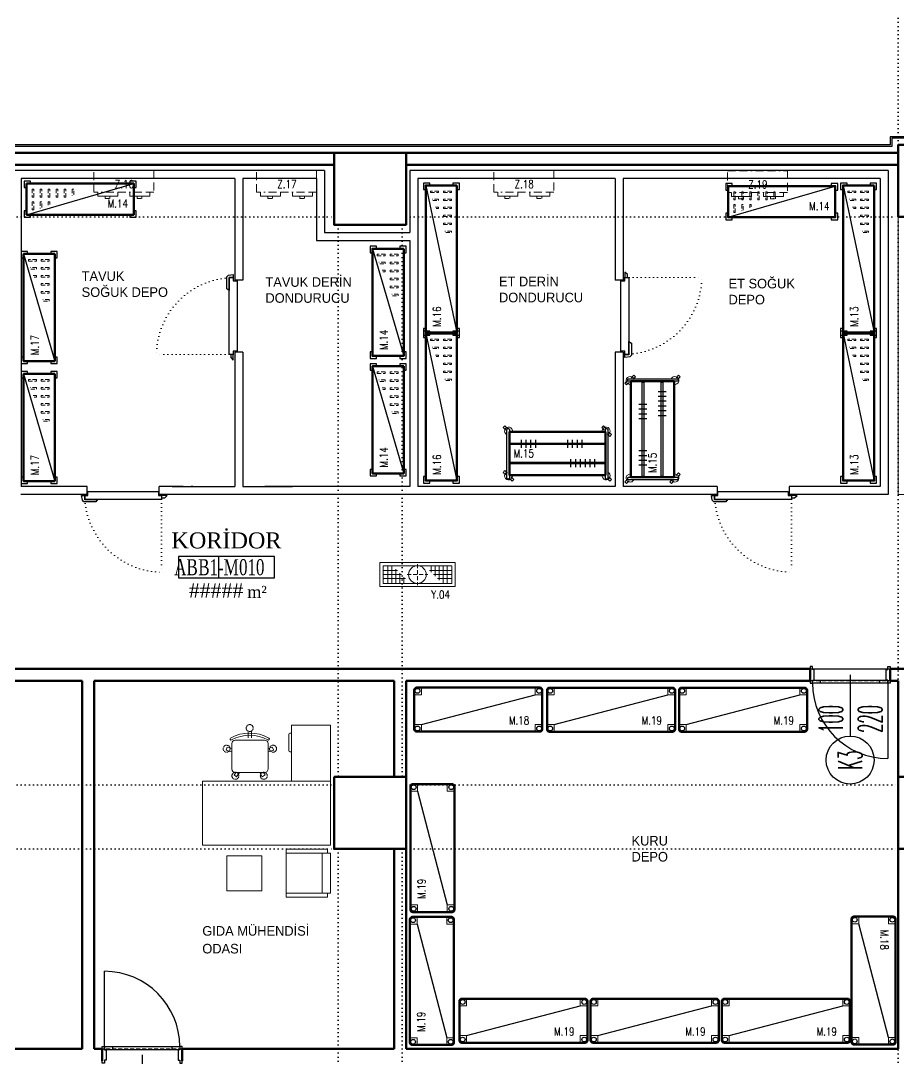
# Model space of a CAD drawing. Extents: x -228812 to 45006, y -308075 to -42938.
# Drawn here: x 32661 to 33758, y -45203 to -43907 of the extents above; entities that cross this region are included whole.
import ezdxf
from ezdxf.enums import TextEntityAlignment as Align

# ---------------------------------------------------------------- set-up
doc = ezdxf.new("R2010")
doc.units = 0
doc.header["$LTSCALE"] = 20
for name, pattern in [('( Hidden )', [0.375, 0.25, -0.125]), ('BORDER', [1.75, 0.5, -0.25, 0.5, -0.25, 0, -0.25]), ('DASHED2', [0.375, 0.25, -0.125]), ('DOT', [0.25, 0, -0.25]), ('HIDDEN', [0.375, 0.25, -0.125])]:
    doc.linetypes.add(name, pattern=pattern)
doc.layers.get('0').update_dxf_attribs({"linetype": 'CONTINUOUS', "lineweight": 15})
doc.layers.get('DEFPOINTS').update_dxf_attribs({"linetype": 'CONTINUOUS'})
for name, color, linetype, lineweight in [('-DWG_ANA', 7, 'CONTINUOUS', 50), ('-DWG_DETAY1', 7, 'CONTINUOUS', 25), ('-DWG_DETAY2', 7, 'CONTINUOUS', 15), ('-dwg_sdepo', 7, 'BORDER', 9), ('DUVAR', 7, 'CONTINUOUS', 60), ('kapi-acilis', 43, 'DOT', 15), ('KOLON', 7, 'CONTINUOUS', 50), ('NO', 7, 'CONTINUOUS', 30), ('PLAN', 253, 'CONTINUOUS', 15), ('s-depo', 140, 'CONTINUOUS', 25), ('tefris', 7, 'CONTINUOUS', 20), ('yerizg-a', 7, 'CONTINUOUS', 15), ('yerizg-b', 7, 'CONTINUOUS', 9)]:
    doc.layers.add(name, color=color, linetype=linetype, lineweight=lineweight)
for name, color, linetype in [('BL-M', 62, 'CONTINUOUS'), ('BL-Y', 144, 'CONTINUOUS'), ('BL-Z', 117, 'CONTINUOUS'), ('KAPILAR', 5, 'CONTINUOUS'), ('KIRIS', 9, 'DOT'), ('ROOM', 7, 'CONTINUOUS'), ('ROOM-T', 7, 'CONTINUOUS'), ('SDNO', 7, 'CONTINUOUS'), ('SIVA', 7, 'CONTINUOUS'), ('YAZI_BLM_1', 7, 'CONTINUOUS'), ('YRNO', 7, 'CONTINUOUS')]:
    doc.layers.add(name, color=color, linetype=linetype)
doc.styles.add('BLM_YAZI', font='stylu.ttf', dxfattribs={"width": 0.8})
doc.styles.add('OLC-200', font='tromans.shx', dxfattribs={"width": 0.5, "height": 0.2})
doc.styles.add('OLC-50', font='romans.shx', dxfattribs={"width": 0.5, "height": 0.15})
doc.styles.add('ROMANS', font='romans.shx', dxfattribs={"width": 0.8})
doc.styles.add('YAZI', font='times.ttf')

# ---------------------------------------------------------------- blocks, each defined once
blk = doc.blocks.new('jd-tnk')
at = {"layer": 'YAZI_BLM_1', "style": 'BLM_YAZI'}
for s, p in [('KURU', (0, 20)), ('DEPO', (0, 0))]:
    blk.add_text(s, height=12, dxfattribs=at).set_placement(p)
blk = doc.blocks.new('ROOMNAME')
at = {"color": 0}
blk.add_line((0, 13.5), (0, -13.5), dxfattribs=at)
blk.add_lwpolyline([(-50, 13.5), (-50, -13.5), (70, -13.5), (70, 13.5)], close=True, dxfattribs=at)
at = {"color": 0, "insert": (36, -30.8), "char_height": 15, "width": 39.826, "attachment_point": 4, "style": 'YAZI'}
blk.add_mtext('m²', dxfattribs=at)
at = {"color": 0, "style": 'YAZI'}
for tag, p in [('KOD', (-25, 0)), ('NO', (35, 0))]:
    blk.add_attdef(tag, text='', height=20, dxfattribs=at).set_placement(p, align=Align.MIDDLE_CENTER)
blk.add_attdef('ALAN', text='', height=18, dxfattribs=at).set_placement((31, -29), align=Align.MIDDLE_RIGHT)
at = {"color": 0, "style": 'YAZI', "flags": 1}
for tag, p in [('ALANIHALE', (10, -51.3)), ('CEVRE', (8.8, -70.9))]:
    blk.add_attdef(tag, text='', height=15, dxfattribs=at).set_placement(p, align=Align.MIDDLE_CENTER)
at = {"color": 0, "style": 'OLC-200', "width": 0.5, "flags": 1}
for tag, p in [('DOS', (-43.9, -102.9)), ('SUP', (-12.3, -102.9)), ('DUV', (15.1, -102.9)), ('TAV', (42.4, -102.9)), ('KTIP1', (-43.9, -131.5)), ('KTIP2', (6.1, -131.5)), ('KTIP3', (56.1, -131.5)), ('KTIP1S', (-43.9, -160.1)), ('KTIP2S', (6.1, -160.1)), ('KTIP3S', (56.1, -160.1)), ('PTIP1', (-43.9, -188.6)), ('PTIP2', (6.1, -188.6)), ('PTIP3', (56.1, -188.6)), ('PTIP1S', (-43.9, -217.2)), ('PTIP2S', (6.1, -217.2)), ('PTIP3S', (56.1, -217.2)), ('KISI', (-43.9, -245.8)), ('KW', (6.1, -245.8)), ('ISI', (56.1, -245.8))]:
    blk.add_attdef(tag, p, '', height=15, dxfattribs=at)
at = {"layer": 'ROOM-T', "color": 9, "style": 'YAZI'}
blk.add_attdef('MAHALADI', text='', height=20, dxfattribs=at).set_placement((10, 33.5), align=Align.MIDDLE_CENTER)
blk = doc.blocks.new('*U657')
at = {"color": 0}
for p, q in [((-97, 18), (-97, 112)), ((-87, 18), (-87, 14)), ((-13, 18), (-13, 14)), ((-50, 7.5), (-50, 7.5))]:
    blk.add_line(p, q, dxfattribs=at)
at = {"color": 0, "linetype": 'DOT', "ltscale": 20}
blk.add_line((0, 0), (-100, 0), dxfattribs=at)
at = {"color": 16}
blk.add_lwpolyline([(-50, 7.5), (-50, 84)], dxfattribs=at)
at = {"color": 0, "lineweight": -3}
for points in [[(-100, 15), (-100, 18), (-97, 18), (-97, 14), (-95, 14), (-95, 1), (-97, 1), (-97, -3), (-100, -3), (-100, 0)], [(0, 15), (0, 18), (-3, 18), (-3, 14), (-5, 14), (-5, 1), (-3, 1), (-3, -3), (0, -3), (0, 0)]]:
    blk.add_lwpolyline(points, dxfattribs=at)
at = {"color": 0}
blk.add_lwpolyline([(-3, 18), (-3, 14), (-97, 14), (-97, 18)], close=True, dxfattribs=at)
at = {"color": 16}
blk.add_circle((-50, 114), 30, dxfattribs=at)
at = {"color": 0}
blk.add_arc((-97, 18), 94, 0, 90, dxfattribs=at)
at = {"color": 16, "style": 'OLC-50', "width": 0.45}
blk.add_attdef('POZ', text='', height=30, rotation=270, dxfattribs=at).set_placement((-50, 114), align=Align.MIDDLE_CENTER)
blk.add_attdef('YUK', text='', height=30, rotation=270, dxfattribs=at).set_placement((-60, 80), align=Align.TOP_LEFT)
blk.add_attdef('GEN', text='', height=30, rotation=270, dxfattribs=at).set_placement((-50, 80), align=Align.BOTTOM_LEFT)
at = {"style": 'OLC-50', "width": 0.5, "flags": 1}
for tag, p in [('KABLOK', (-158.3, -83.8)), ('KAMAHKOD', (-53.9, -83.8)), ('KAMAHNO', (-165.2, -120.6)), ('KAMAHAD', (-49.6, -120)), ('DUVKA', (-158.6, -156)), ('KARENK', (-52.6, -154.8)), ('KATIP', (-158.1, -194)), ('KASAMAL', (-53.9, -189.6)), ('KAMAL', (-158.7, -233)), ('KASARENK', (-53.5, -229)), ('MENFEZ', (-160, -268.9)), ('YANGIN', (-54.2, -266.9)), ('ACILYON', (-162.7, -303.5)), ('CEKIT', (-56.3, -303.2)), ('CARPTEK', (-165, -337.4)), ('FOTOSEL', (-56.8, -337.1)), ('PBAR', (-163.2, -371.1)), ('KONTROL', (-57, -371.1))]:
    blk.add_attdef(tag, p, '', height=30, dxfattribs=at)
blk = doc.blocks.new('*U661')
at = {"color": 0}
for p, q in [((-97, 18), (-97, 112)), ((-87, 18), (-87, 14)), ((-13, 18), (-13, 14)), ((-50, 7.5), (-50, 7.5))]:
    blk.add_line(p, q, dxfattribs=at)
at = {"color": 0, "linetype": 'DOT', "ltscale": 20}
blk.add_line((0, 0), (-100, 0), dxfattribs=at)
at = {"color": 0, "lineweight": -3}
for points in [[(-100, 15), (-100, 18), (-97, 18), (-97, 14), (-95, 14), (-95, 1), (-97, 1), (-97, -3), (-100, -3), (-100, 0)], [(0, 15), (0, 18), (-3, 18), (-3, 14), (-5, 14), (-5, 1), (-3, 1), (-3, -3), (0, -3), (0, 0)]]:
    blk.add_lwpolyline(points, dxfattribs=at)
at = {"color": 0}
blk.add_lwpolyline([(-3, 18), (-3, 14), (-97, 14), (-97, 18)], close=True, dxfattribs=at)
at = {"color": 16}
blk.add_lwpolyline([(-50, 7.5), (-50, -69)], dxfattribs=at)
blk.add_circle((-50, -99), 30, dxfattribs=at)
at = {"color": 0}
blk.add_arc((-97, 18), 94, 0, 90, dxfattribs=at)
at = {"color": 16, "style": 'OLC-50', "width": 0.45}
blk.add_attdef('GEN', text='', height=30, rotation=90, dxfattribs=at).set_placement((-50, -65), align=Align.BOTTOM_LEFT)
blk.add_attdef('YUK', text='', height=30, rotation=90, dxfattribs=at).set_placement((-40, -65), align=Align.TOP_LEFT)
at = {"style": 'OLC-50', "width": 0.5, "flags": 1}
for tag, p in [('KABLOK', (-158.3, -83.8)), ('KAMAHKOD', (-53.9, -83.8)), ('KAMAHNO', (-165.2, -120.6)), ('KAMAHAD', (-49.6, -120)), ('DUVKA', (-158.6, -156)), ('KARENK', (-52.6, -154.8)), ('KATIP', (-158.1, -194)), ('KASAMAL', (-53.9, -189.6)), ('KAMAL', (-158.7, -233)), ('KASARENK', (-53.5, -229)), ('MENFEZ', (-160, -268.9)), ('YANGIN', (-54.2, -266.9)), ('ACILYON', (-162.7, -303.5)), ('CEKIT', (-56.3, -303.2)), ('CARPTEK', (-165, -337.4)), ('FOTOSEL', (-56.8, -337.1)), ('PBAR', (-163.2, -371.1)), ('KONTROL', (-57, -371.1))]:
    blk.add_attdef(tag, p, '', height=30, dxfattribs=at)
at = {"color": 16, "style": 'OLC-50', "width": 0.45}
blk.add_attdef('POZ', text='', height=30, rotation=90, dxfattribs=at).set_placement((-50, -99), align=Align.MIDDLE_CENTER)
blk = doc.blocks.new('KOLON90')
at = {"layer": 'KOLON', "color": 4}
blk.add_lwpolyline([(-45, 45), (45, 45), (45, -45), (-45, -45)], close=True, dxfattribs=at)
blk = doc.blocks.new('KOLTUK')
at = {"color": 0, "linetype": 'ByBlock', "extrusion": (0.003782, 0.00162, 0.999992)}
for p, q in [((-51.6, 30), (-51.6, 25)), ((0, 30), (-51.6, 30)), ((0, 30), (0, -30)), ((-51.6, 25), (-55.5, 25)), ((-55.5, 25), (-55.5, 0)), ((0, 25), (-51.6, 25)), ((-45, 0), (-45, 25)), ((-55.5, -25), (-55.5, 0)), ((-45, 0), (-45, -25)), ((-51.6, -25), (-55.5, -25)), ((-51.6, -30), (-51.6, -25)), ((0, -25), (-51.6, -25)), ((0, -30), (-51.6, -30))]:
    blk.add_line(p, q, dxfattribs=at)
blk = doc.blocks.new('KOLTUK-OFIS')
at = {"color": 0, "linetype": 'Continuous'}
for p, q in [((14.8, -10.2), (-14.4, -10.2)), ((-17.9, -13.7), (-17.9, -39.1)), ((18.3, -39.1), (18.3, -13.7)), ((-14.4, -42.6), (14.8, -42.6))]:
    blk.add_line(p, q, dxfattribs=at)
for points in [[(-15.5, -7.8), (-13.1, -5.9)], [(-13.6, -10.2), (-15.5, -7.8)], [(-10.1, -10.2), (-13.1, -5.9)], [(10, -10.2), (12.6, -5.9)], [(12.6, -5.9), (15.5, -7.8)], [(13.9, -10.2), (15.5, -7.8)], [(-18.3, -30.7), (-23.6, -32.6)], [(18.3, -30.7), (24.1, -32.6)], [(-22.6, -35.4), (-23.6, -32.6)], [(-17.9, -34.1), (-22.6, -35.4)], [(18.3, -34.3), (22.6, -35.4)], [(24.1, -32.6), (22.6, -35.4)], [(-1.7, -45), (-1.7, -50.7)], [(1.7, -45), (1.7, -50.7)]]:
    blk.add_lwpolyline(points, dxfattribs=at)
blk.add_lwpolyline([(18.1, -42.7, -0.263158), (-18.1, -42.7, 1), (-19.1, -44.6, 0.263158), (19.1, -44.6, 1), (18.1, -42.7)], format="xyb", dxfattribs=at)
at = {"color": 0, "linetype": 'HIDDEN', "ltscale": 0.2}
for centre in [(-14.3, -6.9), (14.1, -6.9), (-23.1, -34), (23.3, -34), (0, -54.6)]:
    blk.add_circle(centre, 3.5, dxfattribs=at)
at = {"color": 0, "linetype": 'Continuous'}
for centre, start, end in [((-14.4, -13.7), 89.999, 179.999), ((14.8, -13.7), 359.999, 89.999), ((-14.4, -39.1), 179.999, 269.999), ((14.8, -39.1), 269.999, 359.999)]:
    blk.add_arc(centre, 3.5, start, end, dxfattribs=at)
blk = doc.blocks.new('DOKTORMASASI02')
at = {"color": 0}
for p, q in [((0, -20), (49, -20)), ((0, -90), (0, -20)), ((49, -90), (49, -20)), ((49, -29.7), (50.8, -29.7)), ((52.3, -31.2), (52.3, -51.6)), ((50.8, -53.1), (49, -53.1)), ((160, -90), (0, -90)), ((0, -90), (0, -170)), ((160, -170), (160, -90)), ((0, -170), (160, -170)), ((129.8, -183), (85.8, -183)), ((85.8, -183), (85.8, -227)), ((129.8, -227), (129.8, -183)), ((85.8, -227), (129.8, -227))]:
    blk.add_line(p, q, dxfattribs=at)
for centre, start, end in [((50.8, -31.2), 0, 90), ((50.8, -51.6), 270, 0)]:
    blk.add_arc(centre, 1.5, start, end, dxfattribs=at)
at = {"color": 0, "xscale": 1.25, "yscale": 1.25, "zscale": 1.25, "rotation": 180}
blk.add_blockref('KOLTUK-OFIS', (101.1, -91.8), dxfattribs=at)
at = {"color": 0}
blk.add_blockref('KOLTUK', (55.5, -205), dxfattribs=at)
blk = doc.blocks.new('Y-SIFON')
at = {"layer": 'yerizg-a', "color": 0, "linetype": 'Continuous'}
blk.add_circle((0, 0), 11, dxfattribs=at)
at = {"layer": 'yerizg-b', "color": 0, "linetype": 'DASHED2'}
for points in [[(0, 13), (0, -13)], [(-13, 0), (13, 0)]]:
    blk.add_lwpolyline(points, dxfattribs=at)
blk = doc.blocks.new('1BS-SYK39A')
at = {"layer": 'yerizg-a', "color": 0}
blk.add_lwpolyline([(0, 0), (94, 0), (94, -30), (0, -30)], close=True, dxfattribs=at)
at = {"layer": 'yerizg-b', "color": 0}
for p, q in [((4, -10), (22, -10)), ((10, -26), (10, -4)), ((15, -4), (15, -26)), ((20, -26), (20, -8)), ((90, -10), (62, -10)), ((64, -4), (64, -12)), ((69, -4), (69, -17)), ((74, -4), (74, -22)), ((79, -26), (79, -4)), ((84, -4), (84, -26)), ((4, -15), (27, -15)), ((4, -20), (32, -20)), ((25, -26), (25, -13)), ((30, -26), (30, -18)), ((90, -15), (67, -15)), ((90, -20), (72, -20))]:
    blk.add_line(p, q, dxfattribs=at)
blk.add_lwpolyline([(4, -4), (90, -4), (90, -26), (4, -26)], close=True, dxfattribs=at)
at = {"layer": 'PLAN', "color": 0, "linetype": 'Continuous'}
blk.add_blockref('Y-SIFON', (47, -15), dxfattribs=at)
at = {"layer": 'YRNO', "linetype": 'Continuous', "style": 'ROMANS', "width": 0.8}
blk.add_attdef('YRNO', text='', height=10, dxfattribs=at).set_placement((76, -40), align=Align.MIDDLE)
blk = doc.blocks.new('IDD166')
at = {"layer": '-DWG_ANA', "color": 0}
blk.add_lwpolyline([(3, 0), (157, 0, -0.414214), (160, -3), (160, -52, -0.414214), (157, -55), (3, -55, -0.414214), (0, -52), (0, -3, -0.414214)], format="xyb", close=True, dxfattribs=at)
at = {"layer": '-DWG_DETAY1', "color": 0}
blk.add_lwpolyline([(9, -46), (151, -9)], dxfattribs=at)
for centre in [(4, -4), (156, -4), (4, -51), (156, -51)]:
    blk.add_circle(centre, 3, dxfattribs=at)
at = {"layer": '-DWG_DETAY2', "color": 0, "linetype": 'Continuous'}
for points in [[(0, -9), (9, -9), (9, 0)], [(151, 0), (151, -9), (160, -9)], [(0, -46), (9, -46), (9, -55)], [(160, -46), (151, -46), (151, -55)]]:
    blk.add_lwpolyline(points, dxfattribs=at)
at = {"layer": 'NO', "linetype": 'Continuous', "style": 'ROMANS', "width": 0.8}
blk.add_attdef('NO', text='', height=10, dxfattribs=at).set_placement((131, -41), align=Align.MIDDLE)
blk = doc.blocks.new('IDD166-K')
at = {"layer": '-DWG_ANA', "color": 0}
blk.add_lwpolyline([(3, 0), (157, 0, -0.414214), (160, -3), (160, -52, -0.414214), (157, -55), (3, -55, -0.414214), (0, -52), (0, -3, -0.414214)], format="xyb", close=True, dxfattribs=at)
at = {"layer": '-DWG_DETAY1', "color": 0}
blk.add_lwpolyline([(9, -46), (151, -9)], dxfattribs=at)
for centre in [(4, -4), (156, -4), (4, -51), (156, -51)]:
    blk.add_circle(centre, 3, dxfattribs=at)
at = {"layer": '-DWG_DETAY2', "color": 0, "linetype": 'Continuous'}
for points in [[(0, -9), (9, -9), (9, 0)], [(151, 0), (151, -9), (160, -9)], [(0, -46), (9, -46), (9, -55)], [(160, -46), (151, -46), (151, -55)]]:
    blk.add_lwpolyline(points, dxfattribs=at)
at = {"layer": 'NO', "linetype": 'Continuous', "style": 'ROMANS', "width": 0.8}
blk.add_attdef('NO', text='', height=10, dxfattribs=at).set_placement((131, -41), align=Align.MIDDLE)
blk = doc.blocks.new('jd-tse')
at = {"layer": 'YAZI_BLM_1', "style": 'BLM_YAZI'}
for s, p in [('ET SOĞUK', (0, 20)), ('DEPO', (0, 0))]:
    blk.add_text(s, height=12, dxfattribs=at).set_placement(p)
blk = doc.blocks.new('jd-tde')
at = {"layer": 'YAZI_BLM_1', "style": 'BLM_YAZI'}
for s, p in [('ET DERİN', (0, 20)), ('DONDURUCU', (0, 0))]:
    blk.add_text(s, height=12, dxfattribs=at).set_placement(p)
blk = doc.blocks.new('jd-tdt')
at = {"layer": 'YAZI_BLM_1', "style": 'BLM_YAZI'}
for s, p in [('TAVUK DERİN', (0, 20)), ('DONDURUCU', (0, 0))]:
    blk.add_text(s, height=12, dxfattribs=at).set_placement(p)
blk = doc.blocks.new('jd-tst')
at = {"layer": 'YAZI_BLM_1', "style": 'BLM_YAZI'}
for s, p in [('TAVUK', (0, 20)), ('SOĞUK DEPO', (0, 0))]:
    blk.add_text(s, height=12, dxfattribs=at).set_placement(p)
blk = doc.blocks.new('INP194')
at = {"layer": '-DWG_ANA', "color": 0}
blk.add_lwpolyline([(3, -3), (187, -3), (187, -42), (3, -42)], close=True, dxfattribs=at)
at = {"layer": '-DWG_DETAY1', "color": 0}
for points in [[(3, -3), (8, -3), (8, 0), (0, 0), (0, -8), (3, -8)], [(187, -3), (187, -8), (190, -8), (190, 0), (182, 0), (182, -3)], [(3, -42), (3, -37), (0, -37), (0, -45), (8, -45), (8, -42)], [(187, -42), (182, -42), (182, -45), (190, -45), (190, -37), (187, -37)]]:
    blk.add_lwpolyline(points, close=True, dxfattribs=at)
blk.add_lwpolyline([(3, -42), (187, -3)], dxfattribs=at)
at = {"layer": '-DWG_DETAY2', "color": 0, "linetype": 'HIDDEN'}
for points in [[(10, -10), (10, -20), (12, -20), (12, -10)], [(20, -10), (20, -20), (22, -20), (22, -10)], [(30, -10), (30, -20), (32, -20), (32, -10)], [(40, -10), (40, -20), (42, -20), (42, -10)], [(50, -10), (50, -20), (52, -20), (52, -10)], [(10, -26), (10, -36), (12, -36), (12, -26)]]:
    blk.add_lwpolyline(points, close=True, dxfattribs=at)
for points in [[(62, -17), (62, -10), (60, -10), (60, -18)], [(22, -33), (22, -26), (20, -26), (20, -34)], [(32, -29), (32, -26), (30, -26), (30, -30)]]:
    blk.add_lwpolyline(points, dxfattribs=at)
at = {"layer": 'NO', "linetype": 'Continuous', "style": 'ROMANS', "width": 0.8}
blk.add_attdef('NO', text='', height=10, dxfattribs=at).set_placement((167, -28), align=Align.MIDDLE)
blk = doc.blocks.new('INP144')
at = {"layer": '-DWG_ANA', "color": 0}
blk.add_lwpolyline([(3, -3), (137, -3), (137, -42), (3, -42)], close=True, dxfattribs=at)
at = {"layer": '-DWG_DETAY1', "color": 0}
for points in [[(3, -3), (8, -3), (8, 0), (0, 0), (0, -8), (3, -8)], [(137, -3), (137, -8), (140, -8), (140, 0), (132, 0), (132, -3)], [(3, -42), (3, -37), (0, -37), (0, -45), (8, -45), (8, -42)], [(137, -42), (132, -42), (132, -45), (140, -45), (140, -37), (137, -37)]]:
    blk.add_lwpolyline(points, close=True, dxfattribs=at)
blk.add_lwpolyline([(3, -42), (137, -3)], dxfattribs=at)
at = {"layer": '-DWG_DETAY2', "color": 0, "linetype": 'HIDDEN'}
for points in [[(10, -10), (10, -20), (12, -20), (12, -10)], [(20, -10), (20, -20), (22, -20), (22, -10)], [(30, -10), (30, -20), (32, -20), (32, -10)], [(40, -10), (40, -20), (42, -20), (42, -10)], [(50, -10), (50, -20), (52, -20), (52, -10)], [(10, -26), (10, -36), (12, -36), (12, -26)]]:
    blk.add_lwpolyline(points, close=True, dxfattribs=at)
for points in [[(62, -17), (62, -10), (60, -10), (60, -18)], [(22, -33), (22, -26), (20, -26), (20, -34)], [(32, -29), (32, -26), (30, -26), (30, -30)]]:
    blk.add_lwpolyline(points, dxfattribs=at)
at = {"layer": 'NO', "linetype": 'Continuous', "style": 'ROMANS', "width": 0.8}
blk.add_attdef('NO', text='', height=10, dxfattribs=at).set_placement((117, -28), align=Align.MIDDLE)
blk = doc.blocks.new('AEA100')
at = {"layer": '-DWG_ANA', "color": 0, "linetype": 'Continuous'}
blk.add_lwpolyline([(0, 0), (120, 0), (120, -54), (0, -54)], close=True, dxfattribs=at)
at = {"layer": '-DWG_DETAY1', "color": 0}
for points in [[(-3, -57), (-3, 4, -0.414214), (-2, 5), (-1, 5, -0.414214), (0, 4), (0, -57, -0.414214), (-1, -58), (-2, -58, -0.414214)], [(120, -57), (120, 4, -0.414214), (121, 5), (122, 5, -0.414214), (123, 4), (123, -57, -0.414214), (122, -58), (121, -58, -0.414214)]]:
    blk.add_lwpolyline(points, format="xyb", close=True, dxfattribs=at)
for points in [[(13, -10), (13, -20)], [(19, -10), (19, -20)], [(25, -10), (25, -20)], [(31, -10), (31, -20)], [(37, -10), (37, -20)], [(43, -10), (43, -20)], [(29, -34), (29, -44)], [(35, -34), (35, -44)], [(41, -34), (41, -44)], [(47, -34), (47, -44)], [(87, -34), (87, -44)], [(93, -34), (93, -44)], [(99, -34), (99, -44)], [(105, -34), (105, -44)]]:
    blk.add_lwpolyline(points, dxfattribs=at)
for points in [[(1, -14), (119, -14), (119, -16), (1, -16)], [(1, -38), (119, -38), (119, -40), (1, -40)]]:
    blk.add_lwpolyline(points, close=True, dxfattribs=at)
at = {"layer": '-DWG_DETAY2', "color": 0, "linetype": 'HIDDEN'}
for points in [[(-4.4, 2.4), (-7.5, 5.5), (-5.4, 7.6), (-2.2, 4.5)], [(117.6, 2.4), (114.5, 5.5), (116.6, 7.6), (119.8, 4.5)], [(122.4, -2.4), (125.5, -5.5), (127.6, -3.4), (124.5, -0.2)], [(-4.4, -53.6), (-7.5, -50.5), (-5.4, -48.4), (-2.2, -51.5)], [(-0.6, -58.4), (2.5, -61.5), (4.6, -59.4), (1.5, -56.2)], [(122.4, -58.4), (125.5, -61.5), (127.6, -59.4), (124.5, -56.2)]]:
    blk.add_lwpolyline(points, dxfattribs=at)
at = {"layer": '-DWG_DETAY2', "color": 0}
for centre, start, end in [((-1, 1), 348.463, 246.4218), ((121, 1), 293.5782, 191.537), ((-1, -55), 113.5782, 11.537), ((121, -55), 168.463, 66.4218)]:
    blk.add_arc(centre, 5, start, end, dxfattribs=at)
at = {"layer": 'NO', "linetype": 'Continuous', "style": 'ROMANS', "width": 0.8}
blk.add_attdef('NO', text='', height=10, dxfattribs=at).set_placement((102, -27), align=Align.MIDDLE)
blk = doc.blocks.new('INP194-K')
at = {"layer": '-DWG_ANA', "color": 0}
blk.add_lwpolyline([(3, -3), (187, -3), (187, -42), (3, -42)], close=True, dxfattribs=at)
at = {"layer": '-DWG_DETAY1', "color": 0}
for points in [[(3, -3), (8, -3), (8, 0), (0, 0), (0, -8), (3, -8)], [(187, -3), (187, -8), (190, -8), (190, 0), (182, 0), (182, -3)], [(3, -42), (3, -37), (0, -37), (0, -45), (8, -45), (8, -42)], [(187, -42), (182, -42), (182, -45), (190, -45), (190, -37), (187, -37)]]:
    blk.add_lwpolyline(points, close=True, dxfattribs=at)
blk.add_lwpolyline([(3, -42), (187, -3)], dxfattribs=at)
at = {"layer": '-DWG_DETAY2', "color": 0, "linetype": 'HIDDEN'}
for points in [[(10, -10), (10, -20), (12, -20), (12, -10)], [(20, -10), (20, -20), (22, -20), (22, -10)], [(30, -10), (30, -20), (32, -20), (32, -10)], [(40, -10), (40, -20), (42, -20), (42, -10)], [(50, -10), (50, -20), (52, -20), (52, -10)], [(10, -26), (10, -36), (12, -36), (12, -26)]]:
    blk.add_lwpolyline(points, close=True, dxfattribs=at)
for points in [[(62, -17), (62, -10), (60, -10), (60, -18)], [(22, -33), (22, -26), (20, -26), (20, -34)], [(32, -29), (32, -26), (30, -26), (30, -30)]]:
    blk.add_lwpolyline(points, dxfattribs=at)
at = {"layer": 'NO', "linetype": 'Continuous', "style": 'ROMANS', "width": 0.8}
blk.add_attdef('NO', text='', height=10, dxfattribs=at).set_placement((167, -28), align=Align.MIDDLE)
blk = doc.blocks.new('INP144-K')
at = {"layer": '-DWG_ANA', "color": 0}
blk.add_lwpolyline([(3, -3), (137, -3), (137, -42), (3, -42)], close=True, dxfattribs=at)
at = {"layer": '-DWG_DETAY1', "color": 0}
for points in [[(3, -3), (8, -3), (8, 0), (0, 0), (0, -8), (3, -8)], [(137, -3), (137, -8), (140, -8), (140, 0), (132, 0), (132, -3)], [(3, -42), (3, -37), (0, -37), (0, -45), (8, -45), (8, -42)], [(137, -42), (132, -42), (132, -45), (140, -45), (140, -37), (137, -37)]]:
    blk.add_lwpolyline(points, close=True, dxfattribs=at)
blk.add_lwpolyline([(3, -42), (137, -3)], dxfattribs=at)
at = {"layer": '-DWG_DETAY2', "color": 0, "linetype": 'HIDDEN'}
for points in [[(10, -10), (10, -20), (12, -20), (12, -10)], [(20, -10), (20, -20), (22, -20), (22, -10)], [(30, -10), (30, -20), (32, -20), (32, -10)], [(40, -10), (40, -20), (42, -20), (42, -10)], [(50, -10), (50, -20), (52, -20), (52, -10)], [(10, -26), (10, -36), (12, -36), (12, -26)]]:
    blk.add_lwpolyline(points, close=True, dxfattribs=at)
for points in [[(62, -17), (62, -10), (60, -10), (60, -18)], [(22, -33), (22, -26), (20, -26), (20, -34)], [(32, -29), (32, -26), (30, -26), (30, -30)]]:
    blk.add_lwpolyline(points, dxfattribs=at)
at = {"layer": 'NO', "linetype": 'Continuous', "style": 'ROMANS', "width": 0.8}
blk.add_attdef('NO', text='', height=10, dxfattribs=at).set_placement((117, -28), align=Align.MIDDLE)
blk = doc.blocks.new('J-KS09l')
at = {"layer": 'kapi-acilis', "linetype": 'DOT'}
blk.add_lwpolyline([(-3, 11), (-3, 107)], dxfattribs=at)
blk.add_arc((-4.2, 9.8), 97.2, 0.6814, 89.3186, dxfattribs=at)
at = {"layer": 's-depo', "linetype": 'Continuous'}
for points in [[(-3, 14), (-7, 14), (-10, 11), (-3, 11)], [(1, 11), (-3, 11), (-3, 16), (93, 16), (93, 11), (89, 11), (89, 6), (1, 6), (1, 11)], [(77, 16), (79, 19), (94, 19), (96, 17), (97, 11), (93, 11), (93, 16)]]:
    blk.add_lwpolyline(points, close=True, dxfattribs=at)
blk = doc.blocks.new('1br-pc1nh')
at = {"layer": '-dwg_sdepo', "color": 0, "lineweight": 0}
blk.add_lwpolyline([(75, -27), (0, -27), (0, 0), (75, 0)], close=True, dxfattribs=at)
for points in [[(5, -27), (5, -32), (30, -32), (30, -27)], [(22.9, -32), (12.9, -32)], [(45, -27), (45, -32), (70, -32), (70, -27)]]:
    blk.add_lwpolyline(points, dxfattribs=at)
at = {"layer": '-dwg_sdepo', "color": 0, "linetype": 'DASHED2'}
for points in [[(14, -32), (14, -35), (20, -35), (20, -32)], [(54, -32), (54, -35), (60, -35), (60, -32)]]:
    blk.add_lwpolyline(points, close=True, dxfattribs=at)
at = {"layer": 'SDNO', "linetype": 'Continuous', "style": 'ROMANS', "width": 0.8}
blk.add_attdef('SDNO', text='', height=10, dxfattribs=at).set_placement((38, -17), align=Align.MIDDLE)
blk = doc.blocks.new('1br-pc1dh')
at = {"layer": '-dwg_sdepo', "color": 0, "lineweight": 0}
blk.add_lwpolyline([(75, -27), (0, -27), (0, 0), (75, 0)], close=True, dxfattribs=at)
for points in [[(5, -27), (5, -32), (30, -32), (30, -27)], [(22.9, -32), (12.9, -32)], [(45, -27), (45, -32), (70, -32), (70, -27)]]:
    blk.add_lwpolyline(points, dxfattribs=at)
at = {"layer": '-dwg_sdepo', "color": 0, "linetype": 'DASHED2'}
for points in [[(14, -32), (14, -35), (20, -35), (20, -32)], [(54, -32), (54, -35), (60, -35), (60, -32)]]:
    blk.add_lwpolyline(points, close=True, dxfattribs=at)
at = {"layer": 'SDNO', "linetype": 'Continuous', "style": 'ROMANS', "width": 0.8}
blk.add_attdef('SDNO', text='', height=10, dxfattribs=at).set_placement((38, -17), align=Align.MIDDLE)

msp = doc.modelspace()

# ---------------------------------------------------------------- linework, layer by layer
at = {"linetype": 'Continuous'}
for p, q in [((33757.865, -44151.5), (33757.865, -44498.579)), ((33757.865, -44483.579), (33757.874, -44483.579)), ((33757.865, -44498.579), (33787.673, -44498.579))]:
    msp.add_line(p, q, dxfattribs=at)
at = {"layer": 'DEFPOINTS', "color": 7, "linetype": '( Hidden )'}
for p, q in [((33757.874, -44071.5), (31757.874, -44071.5)), ((31757.874, -44071.5), (33757.874, -44071.5)), ((33847.865, -44061.5), (33757.874, -44061.5)), ((33757.874, -44061.5), (33757.874, -44071.5)), ((33757.874, -44071.5), (33757.874, -44061.5)), ((33757.874, -44061.5), (34652.874, -44061.5))]:
    msp.add_line(p, q, dxfattribs=at)
at = {"layer": 'DEFPOINTS', "linetype": 'Continuous'}
msp.add_line((32007.874, -44716.5), (34117.874, -44716.5), dxfattribs=at)
at = {"layer": 'DEFPOINTS', "linetype": '( Hidden )'}
for points in [[(32737.874, -44731.5), (32387.874, -44731.5), (32387.874, -44851.5), (32462.874, -44851.5), (32462.874, -44941.5), (32387.874, -44941.5), (32387.874, -45191.5), (32487.874, -45191.5), (32737.874, -45191.5)], [(33127.874, -44941.5), (33052.874, -44941.5), (33052.874, -44851.5), (33127.874, -44851.5), (33127.874, -44731.5), (32752.874, -44731.5), (32752.874, -45191.5), (33127.874, -45191.5)], [(33757.883, -44941.5), (33757.865, -44941.5), (33757.865, -44851.5), (33757.874, -44731.5), (33142.874, -44731.5), (33142.874, -44851.5), (33142.874, -44941.5), (33142.874, -45191.5), (33757.874, -45191.5)]]:
    msp.add_lwpolyline(points, close=True, dxfattribs=at)
at = {"layer": 'DUVAR', "color": 2}
for p, q in [((33052.874, -44071.5), (32462.874, -44071.5)), ((33757.874, -44071.5), (33142.874, -44071.5)), ((33052.874, -44086.5), (32462.874, -44086.5)), ((33757.874, -44086.5), (33142.874, -44086.5)), ((33647.874, -44716.5), (32363.464, -44716.5)), ((33647.874, -44716.5), (33647.874, -44731.5)), ((34007.874, -44716.5), (33747.874, -44716.5)), ((33747.874, -44716.5), (33747.874, -44731.5)), ((32737.874, -44731.5), (32387.874, -44731.5)), ((32737.874, -44731.5), (32737.874, -45191.5)), ((33127.874, -44731.5), (32752.874, -44731.5)), ((32752.874, -44731.5), (32752.874, -45191.5)), ((33127.874, -44731.5), (33127.874, -44851.5)), ((33647.874, -44731.5), (33142.874, -44731.5)), ((33142.874, -44731.5), (33142.874, -44851.5)), ((33757.874, -44731.5), (33747.874, -44731.5)), ((33757.874, -44851.5), (33757.874, -44731.5)), ((33127.874, -44941.5), (33127.874, -45191.5)), ((33142.874, -44941.5), (33142.874, -45191.5)), ((33757.874, -45191.501), (33757.883, -44941.5)), ((32587.874, -45191.5), (32737.874, -45191.5)), ((32752.874, -45191.5), (32762.874, -45191.5)), ((32762.874, -45206.501), (32762.874, -45191.5)), ((32862.874, -45191.5), (33127.874, -45191.5)), ((32862.874, -45206.501), (32862.874, -45191.5)), ((33142.874, -45191.5), (33757.874, -45191.501))]:
    msp.add_line(p, q, dxfattribs=at)
at = {"layer": 'KIRIS', "color": 251}
for p, q in [((33757.874, -44061.5), (33757.874, -43361.5)), ((32462.874, -44071.5), (33052.874, -44071.5)), ((33142.874, -44071.5), (33757.874, -44071.5)), ((32462.874, -44151.5), (33052.874, -44151.5)), ((33057.874, -44161.5), (33057.874, -44851.5)), ((33137.874, -44161.5), (33137.874, -44851.5)), ((33142.874, -44151.5), (33757.874, -44151.5)), ((33757.874, -44851.5), (33757.874, -44151.5)), ((32462.874, -44861.5), (33052.874, -44861.5)), ((33142.874, -44861.5), (33757.874, -44861.5)), ((32462.874, -44941.5), (33052.874, -44941.5)), ((33057.874, -44941.5), (33057.874, -45641.5)), ((33137.874, -44941.5), (33137.874, -45641.5)), ((33142.874, -44941.5), (33757.874, -44941.5)), ((33757.874, -45641.5), (33757.874, -44941.5))]:
    msp.add_line(p, q, dxfattribs=at)
at = {"layer": 's-depo'}
for p, q in [((33041.004, -44093.661), (32468.123, -44093.661)), ((33745.193, -44093.661), (33147.552, -44093.661)), ((32928.931, -44103.661), (32661.695, -44103.661)), ((33031.004, -44103.661), (32938.931, -44103.661)), ((33404.248, -44103.661), (33157.552, -44103.661)), ((33404.248, -44103.661), (33314.51, -44103.661)), ((33735.193, -44103.661), (33414.248, -44103.661)), ((32744.057, -44498.661), (32744.057, -44488.589)), ((32834.057, -44498.661), (32834.057, -44488.661))]:
    msp.add_line(p, q, dxfattribs=at)
at = {"layer": 's-depo', "ltscale": 0.5}
for p, q in [((33041.004, -44093.661), (33041.004, -44171.199)), ((33745.193, -44093.661), (33745.193, -44498.661)), ((32661.695, -44103.661), (32661.695, -44488.661)), ((32928.931, -44103.661), (32928.931, -44230.562)), ((32938.931, -44103.661), (32938.931, -44230.562)), ((33031.004, -44103.661), (33031.004, -44181.199)), ((33404.248, -44103.661), (33404.248, -44230.562)), ((33414.248, -44103.661), (33414.248, -44230.562)), ((33735.193, -44103.661), (33735.193, -44488.661)), ((32928.931, -44320.562), (32928.931, -44488.661)), ((32938.931, -44320.562), (32938.931, -44488.661)), ((33404.248, -44320.562), (33404.248, -44488.661)), ((33414.248, -44320.562), (33414.248, -44488.661)), ((32744.057, -44498.661), (32661.157, -44498.661)), ((32744.057, -44488.589), (32661.695, -44488.589)), ((32864.149, -44488.661), (32834.057, -44488.661)), ((33496.531, -44498.661), (32834.057, -44498.661)), ((32876.065, -44498.661), (32834.057, -44498.661)), ((32850.549, -44488.661), (32928.931, -44488.661)), ((32876.065, -44488.661), (32874.149, -44488.661)), ((33244.467, -44498.661), (32876.065, -44498.661)), ((32938.931, -44488.661), (33000.836, -44488.661)), ((33147.552, -44488.661), (32966.065, -44488.661)), ((33244.467, -44488.661), (33157.552, -44488.661)), ((33252.987, -44488.661), (33244.467, -44488.661)), ((33269.298, -44488.661), (33249.886, -44488.661)), ((33332.94, -44488.661), (33262.987, -44488.661)), ((33404.248, -44488.661), (33314.51, -44488.661)), ((33404.248, -44488.661), (33324.51, -44488.661)), ((33471.711, -44488.661), (33414.248, -44488.661)), ((33497.4, -44488.661), (33414.248, -44488.661)), ((33486.531, -44488.661), (33481.711, -44488.661)), ((33531.513, -44488.661), (33481.711, -44488.661)), ((33486.531, -44488.661), (33481.711, -44488.661)), ((33531.513, -44488.661), (33496.531, -44488.661)), ((33531.513, -44498.661), (33496.531, -44498.661)), ((33531.513, -44488.661), (33526.743, -44488.661)), ((33735.193, -44488.661), (33621.513, -44488.661)), ((33745.193, -44498.661), (33621.513, -44498.661)), ((33735.193, -44488.661), (33675.443, -44488.661))]:
    msp.add_line(p, q, dxfattribs=at)
at = {"layer": 's-depo', "linetype": 'Continuous'}
for p, q in [((33147.552, -44093.661), (33147.552, -44171.199)), ((33157.552, -44103.661), (33157.552, -44488.661)), ((33041.004, -44171.199), (33147.552, -44171.199)), ((33031.004, -44181.199), (33147.552, -44181.199)), ((33147.552, -44181.199), (33147.552, -44488.661)), ((32938.931, -44230.562), (32928.931, -44230.562)), ((33414.248, -44230.562), (33404.248, -44230.562)), ((32938.931, -44320.562), (32928.931, -44320.562)), ((33414.248, -44320.562), (33404.248, -44320.562)), ((33531.513, -44488.661), (33531.513, -44498.661)), ((33621.513, -44488.661), (33621.513, -44498.661))]:
    msp.add_line(p, q, dxfattribs=at)
at = {"layer": 'SIVA', "color": 1}
for p, q in [((33757.874, -44051.5), (33747.874, -44051.5)), ((33747.874, -44051.5), (33747.874, -44061.5)), ((33757.874, -44053.5), (33749.874, -44053.5)), ((33749.874, -44053.5), (33749.874, -44063.5)), ((34298.874, -44051.5), (33757.874, -44051.5)), ((34296.874, -44053.5), (33757.874, -44053.5)), ((33747.874, -44061.5), (31757.874, -44061.5)), ((33749.874, -44063.5), (31757.874, -44063.5))]:
    msp.add_line(p, q, dxfattribs=at)

# ---------------------------------------------------------------- block references
at = {"linetype": 'Continuous'}
for name, p in [('jd-tst', (32737.28, -44251.699)), ('jd-tdt', (32967.014, -44259.029)), ('jd-tde', (33258.897, -44258.404)), ('jd-tse', (33545.872, -44261.027)), ('jd-tnk', (33424.643, -44957.322))]:
    msp.add_blockref(name, p, dxfattribs=at)
for p, rotation in [((32937.741, -44320.562), 90), ((33405.428, -44230.562), 270), ((32834.184, -44488.661), 180), ((33621.513, -44488.789), 180)]:
    msp.add_blockref('J-KS09l', p, dxfattribs=dict(at, rotation=rotation))
at = {"layer": 'BL-M', "linetype": 'Continuous'}
for name, p, values in [('INP144-K', (32665.465, -44107.055), {'NO': 'M.14'}), ('INP144-K', (33542.343, -44110.155), {'NO': 'M.14'}), ('IDD166-K', (33153.113, -44740), {'NO': 'M.18'}), ('IDD166', (33318.969, -44740.064), {'NO': 'M.19'}), ('IDD166', (33483.969, -44740.064), {'NO': 'M.19'}), ('IDD166', (33209.505, -45128.841), {'NO': 'M.19'}), ('IDD166', (33373.529, -45128.841), {'NO': 'M.19'}), ('IDD166', (33537.613, -45128.841), {'NO': 'M.19'})]:
    msp.add_blockref(name, p, dxfattribs=at).add_auto_attribs(values)
ref = msp.add_blockref('INP194', (33209.415, -44109.326), dxfattribs=dict(at, rotation=270))
ref.add_attrib('NO', 'M.16', dxfattribs={"layer": 'NO', "linetype": 'Continuous', "height": 10, "rotation": 90, "style": 'ROMANS', "width": 0.8}).set_placement((33181.415, -44276.326), align=Align.MIDDLE)
ref = msp.add_blockref('INP194-K', (33730.949, -44109.326), dxfattribs=dict(at, rotation=270))
ref.add_attrib('NO', 'M.13', dxfattribs={"layer": 'NO', "linetype": 'Continuous', "height": 10, "rotation": 90, "style": 'ROMANS', "width": 0.8}).set_placement((33702.949, -44276.326), align=Align.MIDDLE)
ref = msp.add_blockref('INP144', (32706.746, -44194.863), dxfattribs=dict(at, rotation=270))
ref.add_attrib('NO', 'M.17', dxfattribs={"layer": 'NO', "linetype": 'Continuous', "height": 10, "rotation": 90, "style": 'ROMANS', "width": 0.8}).set_placement((32678.746, -44311.863), align=Align.MIDDLE)
ref = msp.add_blockref('INP144-K', (33142.801, -44188.447), dxfattribs=dict(at, rotation=270))
ref.add_attrib('NO', 'M.14', dxfattribs={"layer": 'NO', "linetype": 'Continuous', "height": 10, "rotation": 90, "style": 'ROMANS', "width": 0.8}).set_placement((33114.801, -44305.447), align=Align.MIDDLE)
ref = msp.add_blockref('INP194', (33209.415, -44294.326), dxfattribs=dict(at, rotation=270))
ref.add_attrib('NO', 'M.16', dxfattribs={"layer": 'NO', "linetype": 'Continuous', "height": 10, "rotation": 90, "style": 'ROMANS', "width": 0.8}).set_placement((33181.415, -44461.326), align=Align.MIDDLE)
ref = msp.add_blockref('INP194-K', (33730.949, -44294.326), dxfattribs=dict(at, rotation=270))
ref.add_attrib('NO', 'M.13', dxfattribs={"layer": 'NO', "linetype": 'Continuous', "height": 10, "rotation": 90, "style": 'ROMANS', "width": 0.8}).set_placement((33702.949, -44461.326), align=Align.MIDDLE)
ref = msp.add_blockref('INP144-K', (33142.801, -44335.254), dxfattribs=dict(at, rotation=270))
ref.add_attrib('NO', 'M.14', dxfattribs={"layer": 'NO', "linetype": 'Continuous', "height": 10, "rotation": 90, "style": 'ROMANS', "width": 0.8}).set_placement((33114.801, -44452.254), align=Align.MIDDLE)
ref = msp.add_blockref('INP144', (32706.746, -44344.863), dxfattribs=dict(at, rotation=270))
ref.add_attrib('NO', 'M.17', dxfattribs={"layer": 'NO', "linetype": 'Continuous', "height": 10, "rotation": 90, "style": 'ROMANS', "width": 0.8}).set_placement((32678.746, -44461.863), align=Align.MIDDLE)
ref = msp.add_blockref('AEA100', (33477.804, -44357.105), dxfattribs=dict(at, rotation=270))
ref.add_attrib('NO', 'M.15', dxfattribs={"layer": 'NO', "linetype": 'Continuous', "height": 10, "rotation": 90, "style": 'ROMANS', "width": 0.8}).set_placement((33450.804, -44459.105), align=Align.MIDDLE)
ref = msp.add_blockref('AEA100', (33391.905, -44474.326), dxfattribs=dict(at, rotation=180))
ref.add_attrib('NO', 'M.15', dxfattribs={"layer": 'NO', "linetype": 'Continuous', "height": 10, "style": 'ROMANS', "width": 0.8}).set_placement((33289.905, -44447.326), align=Align.MIDDLE)
ref = msp.add_blockref('IDD166', (33203.264, -44860.465), dxfattribs=dict(at, rotation=270))
ref.add_attrib('NO', 'M.19', dxfattribs={"layer": 'NO', "linetype": 'Continuous', "height": 10, "rotation": 90, "style": 'ROMANS', "width": 0.8}).set_placement((33162.264, -44991.465), align=Align.MIDDLE)
ref = msp.add_blockref('IDD166', (33202.562, -45026.599), dxfattribs=dict(at, rotation=270))
ref.add_attrib('NO', 'M.19', dxfattribs={"layer": 'NO', "linetype": 'Continuous', "height": 10, "rotation": 90, "style": 'ROMANS', "width": 0.8}).set_placement((33161.562, -45157.599), align=Align.MIDDLE)
ref = msp.add_blockref('IDD166-K', (33699.607, -45186.068), dxfattribs=dict(at, rotation=89.99999999999999))
ref.add_attrib('NO', 'M.18', dxfattribs={"layer": 'NO', "linetype": 'Continuous', "height": 10, "rotation": 270, "style": 'ROMANS', "width": 0.8}).set_placement((33740.607, -45055.068), align=Align.MIDDLE)
at = {"layer": 'BL-Y', "linetype": 'Continuous'}
msp.add_blockref('1BS-SYK39A', (33109.987, -44583.746), dxfattribs=at).add_auto_attribs({'YRNO': 'Y.04'})
at = {"layer": 'BL-Z', "linetype": 'Continuous'}
for name, p, values in [('1br-pc1dh', (32752.663, -44093.728), {'SDNO': 'Z.16'}), ('1br-pc1nh', (32955.84, -44093.673), {'SDNO': 'Z.17'}), ('1br-pc1nh', (33252.372, -44093.877), {'SDNO': 'Z.18'}), ('1br-pc1nh', (33544.517, -44094.207), {'SDNO': 'Z.19'})]:
    msp.add_blockref(name, p, dxfattribs=at).add_auto_attribs(values)
at = {"layer": 'KAPILAR', "color": 5, "rotation": 180}
msp.add_blockref('*U657', (33647.874, -44716.5), dxfattribs=at).add_auto_attribs({'POZ': 'K3', 'GEN': '100', 'YUK': '220'})
at = {"layer": 'KAPILAR', "color": 5}
msp.add_blockref('*U661', (32862.874, -45206.5), dxfattribs=at).add_auto_attribs({'POZ': 'K3', 'GEN': '100', 'YUK': '220'})
at = {"layer": 'KOLON', "color": 1}
for p in [(33097.874, -44116.5), (33802.865, -44106.5), (33097.874, -44896.5), (33802.865, -44896.5)]:
    msp.add_blockref('KOLON90', p, dxfattribs=at)
at = {"layer": 'ROOM', "ltscale": 0.5}
ref = msp.add_blockref('ROOMNAME', (32908.303, -44589.467), dxfattribs=at)
ref.add_attrib('MAHALADI', 'KORİDOR', dxfattribs={"layer": 'ROOM-T', "color": 9, "height": 20, "style": 'YAZI'}).set_placement((32918.303, -44555.967), align=Align.MIDDLE_CENTER)
ref.add_attrib('BLOK', 'AB', dxfattribs={"layer": '0', "color": 0, "height": 20, "style": 'YAZI', "width": 0.7}).set_placement((32867.732, -44589.467), align=Align.MIDDLE_CENTER)
ref.add_attrib('KOD', 'B1-M', dxfattribs={"layer": '0', "color": 0, "height": 20, "style": 'YAZI', "width": 0.7}).set_placement((32908.303, -44589.467), align=Align.MIDDLE_CENTER)
ref.add_attrib('NO', '010', dxfattribs={"layer": '0', "color": 0, "height": 20, "style": 'YAZI', "width": 0.7}).set_placement((32949.874, -44589.467), align=Align.MIDDLE_CENTER)
ref.add_attrib('ALAN', '#####', dxfattribs={"layer": '0', "color": 0, "height": 18, "style": 'YAZI'}).set_placement((32939.303, -44618.467), align=Align.MIDDLE_RIGHT)
at = {"layer": 'tefris', "color": 11, "xscale": -1}
msp.add_blockref('DOKTORMASASI02', (33048.47, -44766.982), dxfattribs=at)

# ---------------------------------------------------------------- texts
at = {"layer": 'YAZI_BLM_1', "style": 'BLM_YAZI'}
for s, p in [('GIDA MÜHENDİSİ', (32888.113, -45050)), ('ODASI', (32888.113, -45072.186))]:
    msp.add_text(s, height=12, dxfattribs=at).set_placement(p)

doc.saveas('drawing.dxf')
